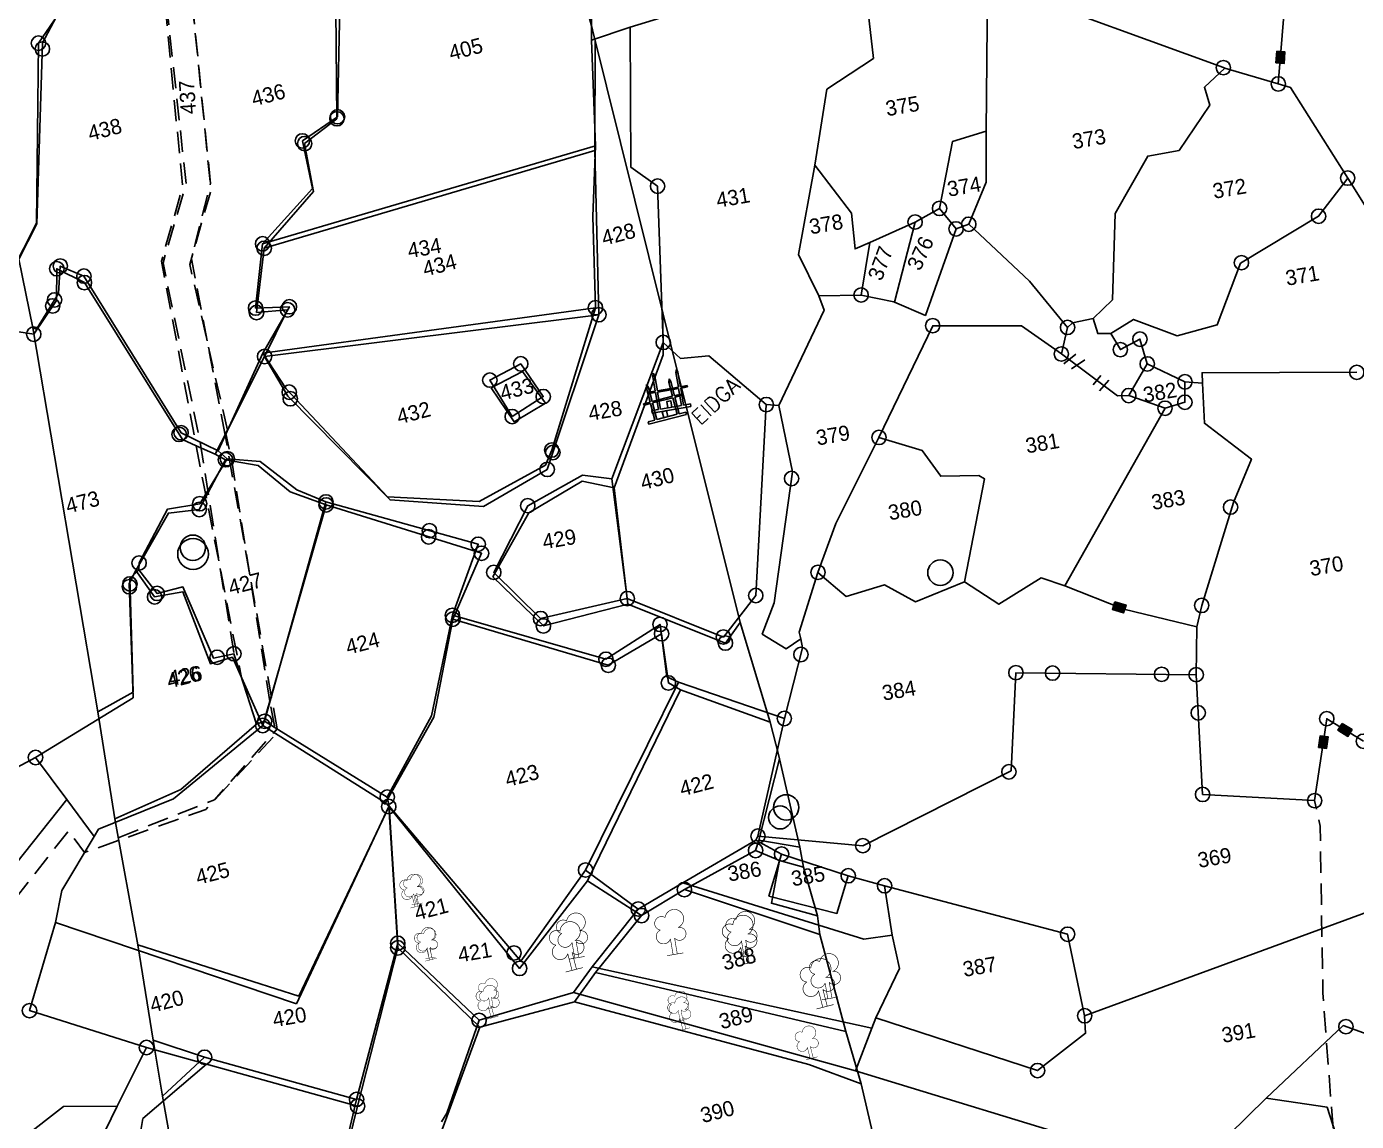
# Model space of a CAD drawing. Header units: metres. Extents: x 280794 to 285693, y 2030679 to 2033512.
# Drawn here: x 282079 to 282391, y 2032515.7 to 2032772.5 of the extents above; entities that cross this region are included whole.
import ezdxf
from ezdxf.enums import TextEntityAlignment as Align

# ---------------------------------------------------------------- set-up
doc = ezdxf.new("R2010")
doc.units = ezdxf.units.M
doc.header["$MEASUREMENT"] = 0
doc.linetypes.add('DASHED', pattern=[0.75, 0.5, -0.25])
for name, color, linetype in [('LINE_CARTTRACK', 2, 'DASHED'), ('LINE_FOOTPATH', 1, 'DASHED'), ('OFF', 1, 'Continuous'), ('OTHERS', 1, 'Continuous'), ('POLY_PARCEL', 6, 'Continuous'), ('SYM_STONE', 1, 'Continuous'), ('SYM_TREE', 1, 'Continuous'), ('SYM_WELL', 1, 'Continuous'), ('SYM_WORSHIP', 1, 'Continuous'), ('TEXT_MAPIN', 7, 'Continuous'), ('TEXT_PARCEL', 7, 'Continuous')]:
    doc.layers.add(name, color=color, linetype=linetype)
doc.styles.get("Standard").update_dxf_attribs({"font": 'simplex.shx'})
doc.styles.add('TEXT_MAP', font='')
doc.styles.get('TEXT_MAP').set_extended_font_data('Kruti Dev 050')

# ---------------------------------------------------------------- blocks, each defined once
blk = doc.blocks.new('IDGAH')
for points in [[(-1.41, 4.64), (-1.53, 4.25)], [(-1.53, 4.25), (-1.53, 2.51)], [(-1.53, 4.25), (-1.28, 4.25)], [(-1.41, 4.64), (-1.28, 4.25)], [(-1.28, 4.25), (-1.28, 2.51)], [(1.37, 4.64), (1.25, 4.25)], [(1.25, 4.25), (1.25, 2.51)], [(1.25, 4.25), (1.5, 4.25)], [(1.37, 4.64), (1.5, 4.25)], [(1.5, 4.25), (1.5, 2.51)], [(-2.36, 2.51), (-1.53, 2.51)], [(-2.36, 2.51), (-2.36, 2.34)], [(-2.36, 2.34), (-1.53, 2.34)], [(-2.32, 2.51), (-1.53, 2.51)], [(-2.32, 2.34), (-1.53, 2.34)], [(-1.53, 2.34), (-1.53, 0.29)], [(-1.28, 2.51), (1.25, 2.51)], [(-1.28, 2.34), (1.25, 2.34)], [(-1.28, 2.34), (-1.28, 0.29)], [(1.25, 2.34), (1.25, 0.29)], [(1.5, 2.51), (2.32, 2.51)], [(1.5, 2.51), (1.94, 2.51)], [(1.5, 2.34), (2.32, 2.34)], [(1.5, 2.34), (1.94, 2.34)], [(1.5, 2.34), (1.5, 0.29)], [(2.32, 2.51), (2.32, 2.34)], [(-2.32, 0.29), (-1.53, 0.29)], [(-2.32, 0.29), (-2.32, 0)], [(-2.32, 0.29), (-2.23, 0.29)], [(2.32, 0), (-2.32, 0)], [(-1.28, 0.29), (1.25, 0.29)], [(-0.4, 0.29), (-0.4, 1.04), (0.1, 1.04), (0.1, 0.29)], [(1.5, 0.29), (2.32, 0.29)], [(2.32, 0.29), (2.32, 0)]]:
    blk.add_lwpolyline(points)
blk = doc.blocks.new('PAKKAWELL')
blk.add_circle((0, 0), 1.81)
blk = doc.blocks.new('MANGOTREE')
at = {"const_width": 0.08}
for points in [[(-0.5, 5.02, 1.205607), (-1.4, 3.49, 1.50414)], [(-0.5, 5.02, -1.712327), (0.97, 3.44, -1.50414)], [(-1.4, 3.49, 1.50414), (-0.28, 2.12, 1.50414)], [(0.28, 2.13, 1.763654), (0.97, 3.44, 1.763654)]]:
    blk.add_lwpolyline(points, format="xyb", dxfattribs=at)
for points in [[(-0.28, 2.12), (-0.28, 0)], [(0.28, 2.13), (0.28, 0)], [(-1.08, 0), (1.08, 0)]]:
    blk.add_lwpolyline(points, dxfattribs=at)
blk = doc.blocks.new('STONE')
blk.add_circle((0, 0), 0.851)
blk = doc.blocks.new('STONESQUAREFILLED')
blk.add_hatch(color=256).paths.add_polyline_path([(0.7, -0.48), (0.7, 0.48), (-0.7, 0.48), (-0.7, -0.48)])
blk.add_lwpolyline([(-0.7, 0.48), (0.7, 0.48), (0.7, -0.48), (-0.7, -0.48)], close=True)

msp = doc.modelspace()

# ---------------------------------------------------------------- linework, layer by layer
at = {"layer": 'LINE_CARTTRACK', "ltscale": 10, "flags": 128}
for points in [[(282106.98, 2032822.64), (282116.44, 2032735.61), (282111.04, 2032717.09), (282119.74, 2032675.04)], [(282107.2, 2032822.46), (282115.62, 2032734.94), (282110.66, 2032717.48), (282118.8, 2032674.17)], [(282126.13, 2032677.83), (282117.3, 2032716.66), (282122.25, 2032734.12), (282113.49, 2032822.26)], [(282122.15, 2032735.71), (282113.49, 2032822.26)], [(282125.62, 2032676.67), (282117.68, 2032718), (282118.87, 2032722.86), (282122.15, 2032735.71)], [(282137.77, 2032607.75), (282125.62, 2032676.67), (282125.62, 2032676.67)], [(282136.04, 2032614.17), (282127.17, 2032670.63), (282125.71, 2032677.44)], [(282118.8, 2032674.17), (282129.43, 2032619.79)], [(282119.74, 2032675.04), (282127.65, 2032625.39)]]:
    msp.add_lwpolyline(points, dxfattribs=at)
at = {"layer": 'LINE_FOOTPATH', "ltscale": 10, "flags": 128}
for points in [[(282029.96, 2032508.93), (282088.85, 2032583.86), (282092.63, 2032578.77), (282121.03, 2032588.87), (282137.56, 2032606.61), (282136.04, 2032614.17)], [(282100.53, 2032582.26), (282123.08, 2032591.11), (282137.77, 2032607.75)], [(282387, 2032461.65), (282386.41, 2032502.26), (282383.13, 2032545.8), (282382.51, 2032584.99), (282381.2, 2032590.95)]]:
    msp.add_lwpolyline(points, dxfattribs=at)
at = {"layer": 'OFF'}
for points in [[(282228.26, 2032705.34), (282211.78, 2032771.69), (282205.3, 2032796.66)], [(282077.17, 2032717.93), (282080.49, 2032701.83)], [(282246.42, 2032632.7), (282228.26, 2032705.34)], [(282080.49, 2032701.83), (282095.69, 2032611.78)], [(282337.59, 2032685.95), (282334.97, 2032685.86), (282321.78, 2032695.7)], [(282253.42, 2032609.34), (282246.42, 2032632.7)], [(282095.69, 2032611.78), (282099.72, 2032586.71)], [(282255.62, 2032600.77), (282255.46, 2032601.48), (282253.42, 2032609.34)], [(282260.39, 2032580.07), (282255.62, 2032600.77)], [(282099.72, 2032586.71), (282105.08, 2032557.13)], [(282261.31, 2032575.34), (282260.39, 2032580.07)], [(282264.54, 2032563.94), (282261.31, 2032575.34)], [(282265.1, 2032559.54), (282264.54, 2032563.94)], [(282271.23, 2032536.83), (282265.1, 2032559.54)], [(282105.08, 2032557.13), (282108.74, 2032534.8)], [(282274.8, 2032524.56), (282271.23, 2032536.83)], [(282108.74, 2032534.8), (282110.9, 2032521.64)], [(282282.76, 2032490.27), (282274.8, 2032524.56)], [(282110.9, 2032521.64), (282118.48, 2032479.12)]]:
    msp.add_lwpolyline(points, dxfattribs=at)
at = {"layer": 'OTHERS'}
for points in [[(282322.33, 2032693.36), (282325.16, 2032695.64)], [(282324.19, 2032692.25), (282327.3, 2032694.34)], [(282329.26, 2032688.46), (282331.04, 2032690.68)], [(282330.7, 2032687.04), (282332.9, 2032689.56)]]:
    msp.add_lwpolyline(points, dxfattribs=at)
at = {"layer": 'POLY_PARCEL'}
for points in [[(282379.45, 2032851.3), (282380.17, 2032849.85), (282372.67, 2032759.04)], [(282096.26, 2032823.27), (282086.54, 2032775.84), (282082.77, 2032768.65), (282081.44, 2032726.25), (282077.17, 2032717.93)], [(282211.52, 2032769.27), (282211.57, 2032792.41), (282192.06, 2032805.8), (282189.12, 2032816.38), (282176.41, 2032825.36), (282138.48, 2032820.92)], [(282068.95, 2032702.18), (282081.34, 2032726.36), (282081.8, 2032768.6), (282086.43, 2032775.34), (282095.04, 2032822.84)], [(282134.37, 2032721.54), (282146.1, 2032734.48), (282143.72, 2032745.69), (282151.96, 2032751.33), (282152.51, 2032777.15), (282139.17, 2032779.23), (282138.48, 2032820.92)], [(282134.76, 2032720.49), (282146.32, 2032733.84), (282144.25, 2032745.05), (282151.81, 2032750.87), (282151.55, 2032776.48), (282139.18, 2032779.48), (282137.71, 2032821.49)], [(282275.99, 2032780.04), (282237.82, 2032777.61), (282220.62, 2032772.38)], [(282275.99, 2032780.04), (282277.73, 2032765.03), (282266.78, 2032757.8), (282263.94, 2032739.96)], [(282304.14, 2032747.97), (282304.45, 2032781.31)], [(282360.11, 2032762.77), (282359.78, 2032762.86), (282307.68, 2032781.87), (282304.45, 2032781.31)], [(282220.62, 2032772.38), (282211.52, 2032769.27)], [(282228.37, 2032698.41), (282227.04, 2032735.06), (282220.78, 2032739.48), (282220.62, 2032772.38)], [(282211.52, 2032769.27), (282212.5, 2032744.56)], [(282212.31, 2032743.42), (282212.42, 2032769.12)], [(282329.23, 2032703.99), (282333.81, 2032708.41), (282334.4, 2032728.63), (282342.05, 2032742.12), (282349.41, 2032743.39), (282356.63, 2032754.04), (282355.35, 2032758.25), (282360.11, 2032762.77)], [(282372.67, 2032759.04), (282360.11, 2032762.77)], [(282388.95, 2032736.95), (282375.54, 2032758.18), (282372.67, 2032759.04)], [(282287.46, 2032726.65), (282293.19, 2032729.85), (282296.23, 2032745.51), (282304.14, 2032747.97)], [(282300.05, 2032726.14), (282304.14, 2032735.98), (282304.14, 2032747.97)], [(282134.37, 2032721.54), (282212.5, 2032744.56)], [(282134.76, 2032720.49), (282212.31, 2032743.42), (282213.26, 2032704.9)], [(282212.5, 2032744.56), (282211.89, 2032727.93), (282212.47, 2032706.55)], [(282263.94, 2032739.96), (282260.09, 2032719.03), (282264.85, 2032709.37)], [(282263.94, 2032739.96), (282272.52, 2032728.7), (282273.4, 2032720.36), (282276.88, 2032721.85)], [(282333.41, 2032700.52), (282338.7, 2032703.82), (282348.92, 2032699.96), (282358.29, 2032702.53), (282363.81, 2032716.98), (282382.12, 2032728.01), (282388.95, 2032736.95)], [(282388.95, 2032736.95), (282393.46, 2032729.84)], [(282293.19, 2032729.85), (282297.07, 2032725.05)], [(282276.88, 2032721.85), (282287.46, 2032726.65)], [(282282.59, 2032707.87), (282287.46, 2032726.65)], [(282282.59, 2032707.87), (282289.9, 2032704.73), (282297.07, 2032725.05), (282300.05, 2032726.14)], [(282300.05, 2032726.14), (282314.3, 2032712.82), (282323.22, 2032701.93)], [(282134.4, 2032695.88), (282140.68, 2032706.78), (282132.73, 2032706.47), (282134.37, 2032721.54)], [(282132.95, 2032705.4), (282134.76, 2032720.49)], [(282274.8, 2032709.53), (282276.88, 2032721.85)], [(282068.95, 2032702.18), (282080.68, 2032700.35), (282086.01, 2032708.28), (282086.1, 2032715.69), (282092.58, 2032712.44), (282115.57, 2032675.61), (282118.8, 2032674.17)], [(282080.49, 2032701.83), (282081.32, 2032701.49), (282086.52, 2032709.92), (282086.92, 2032716.33), (282092.46, 2032713.96), (282115.26, 2032677.22), (282123.99, 2032672.98)], [(282255.5, 2032683.65), (282266.12, 2032705.98), (282264.85, 2032709.37)], [(282264.85, 2032709.37), (282274.8, 2032709.53)], [(282274.8, 2032709.53), (282282.47, 2032707.93), (282282.59, 2032707.87)], [(282134.85, 2032695.12), (282140.24, 2032706.07), (282132.95, 2032705.4)], [(282134.4, 2032695.88), (282212.47, 2032706.55)], [(282212.47, 2032706.55), (282202.21, 2032673.16), (282200.75, 2032669.64), (282185.18, 2032661.12), (282163.66, 2032662.23), (282139.88, 2032687.54), (282134.4, 2032695.88)], [(282213.26, 2032704.9), (282201.15, 2032668.63), (282186.23, 2032659.9), (282164.3, 2032661.49), (282140.29, 2032685.79), (282134.85, 2032695.12)], [(282134.85, 2032695.12), (282213.26, 2032704.9)], [(282216.84, 2032664.32), (282228.39, 2032695.48), (282228.26, 2032705.34)], [(282321.78, 2032695.7), (282312.39, 2032702.33), (282291.59, 2032702.34), (282278.99, 2032676.13)], [(282323.22, 2032701.93), (282321.78, 2032695.7)], [(282323.22, 2032701.93), (282324.37, 2032703.03), (282329.23, 2032703.99)], [(282329.23, 2032703.99), (282330.31, 2032700.47), (282333.41, 2032700.52)], [(282216.32, 2032666.43), (282228.37, 2032698.41)], [(282228.37, 2032698.41), (282232.46, 2032694.64), (282239.06, 2032695.26), (282252.55, 2032683.83)], [(282333.41, 2032700.52), (282335.61, 2032696.72), (282340.21, 2032699.18), (282341.93, 2032693.38)], [(282123.99, 2032672.98), (282134.4, 2032695.88)], [(282126.13, 2032677.83), (282134.85, 2032695.12)], [(282337.59, 2032685.95), (282341.93, 2032693.38)], [(282341.93, 2032693.38), (282350.78, 2032689.17)], [(282188.03, 2032687.77), (282195.37, 2032691.59), (282200.77, 2032684.14), (282193.39, 2032679.8), (282188.03, 2032687.77)], [(282350.78, 2032689.17), (282350.76, 2032684.39), (282346.1, 2032682.99)], [(282350.78, 2032689.17), (282354.89, 2032688.82)], [(282353.56, 2032631.73), (282354.7, 2032636.73), (282362.16, 2032660.89), (282366.38, 2032671.07), (282355.32, 2032679.45), (282354.89, 2032688.82)], [(282354.89, 2032688.82), (282354.78, 2032691.3), (282391.09, 2032691.4)], [(282346.1, 2032682.99), (282337.59, 2032685.95)], [(282252.55, 2032683.83), (282250.09, 2032639.06), (282242.48, 2032629.32), (282219.94, 2032638.34)], [(282260.63, 2032628.88), (282257.18, 2032626.56), (282251.62, 2032630), (282254.37, 2032637.34), (282258.7, 2032668.04), (282255.5, 2032683.65)], [(282255.5, 2032683.65), (282252.55, 2032683.83)], [(282322.62, 2032641.35), (282346.1, 2032682.99)], [(282123.28, 2032672.17), (282126.13, 2032677.83)], [(282118.8, 2032674.17), (282123.28, 2032672.17)], [(282264.68, 2032644.49), (282268.84, 2032655.98), (282278.99, 2032676.13)], [(282278.99, 2032676.13), (282289.13, 2032673.06), (282293.49, 2032667.02), (282302.42, 2032667.22), (282303.71, 2032666.45), (282299.07, 2032642.27)], [(282104.67, 2032644.89), (282112.27, 2032658.39), (282119.52, 2032659.23), (282125.69, 2032670.89)], [(282105.35, 2032645.11), (282105.41, 2032646.69), (282112.04, 2032659.27), (282119.62, 2032660.58), (282126.1, 2032671.14)], [(282125.69, 2032670.89), (282123.28, 2032672.17)], [(282123.99, 2032672.98), (282126.1, 2032671.14)], [(282125.69, 2032670.89), (282133.32, 2032669.57), (282140.83, 2032663.37), (282149.3, 2032660.31)], [(282126.1, 2032671.14), (282133.84, 2032670.48), (282142.45, 2032663.84), (282149.24, 2032661.02)], [(282219.94, 2032638.34), (282199.6, 2032633.64), (282188.62, 2032644.48), (282196.59, 2032660.12), (282209.46, 2032667.31), (282216.32, 2032666.43)], [(282220.09, 2032637.06), (282200.26, 2032631.92), (282188.42, 2032643.42), (282196.84, 2032658.44), (282209.33, 2032665.84), (282216.84, 2032664.32)], [(282216.32, 2032666.43), (282219.94, 2032638.34)], [(282216.84, 2032664.32), (282220.09, 2032637.06)], [(282134.86, 2032609.55), (282149.24, 2032661.02)], [(282149.24, 2032661.02), (282184.96, 2032651.08), (282178.91, 2032634.41)], [(282149.3, 2032660.31), (282134.43, 2032608.58)], [(282179.01, 2032633.52), (282185.74, 2032648.96), (282149.3, 2032660.31)], [(282081.11, 2032601.07), (282104.01, 2032615.06), (282103.1, 2032641.85), (282104.67, 2032644.89)], [(282095.69, 2032611.78), (282103.99, 2032616.35), (282103.21, 2032643.08), (282105.35, 2032645.11)], [(282134.43, 2032608.58), (282127.3, 2032624.57), (282122.13, 2032623.06), (282115.67, 2032639.94), (282109.04, 2032638.74), (282104.67, 2032644.89)], [(282105.35, 2032645.11), (282109.63, 2032639.54), (282115.67, 2032641.08), (282122.85, 2032624.4), (282127.65, 2032625.39), (282132.98, 2032608.9)], [(282260.63, 2032628.88), (282260.29, 2032630.47), (282264.68, 2032644.49)], [(282264.68, 2032644.49), (282271.26, 2032638.85), (282280.31, 2032641.55), (282287.59, 2032637.6), (282299.07, 2032642.27)], [(282299.07, 2032642.27), (282307.11, 2032637.02), (282317, 2032643.2), (282322.62, 2032641.35)], [(282322.62, 2032641.35), (282336.42, 2032635.87), (282353.56, 2032631.73)], [(282246.42, 2032632.7), (282242.95, 2032627.9), (282220.09, 2032637.06)], [(282163.24, 2032590.46), (282174.52, 2032610.55), (282179.01, 2032633.52)], [(282178.91, 2032634.41), (282174, 2032610.85), (282163.63, 2032591.78)], [(282231.97, 2032618.71), (282229.24, 2032619.95), (282227.62, 2032632.28), (282214.92, 2032624.12), (282178.91, 2032634.41)], [(282179.01, 2032633.52), (282215.49, 2032622.69), (282227.98, 2032630.09), (282229.59, 2032618.54), (282232.44, 2032616.94)], [(282353.4, 2032620.49), (282353.56, 2032631.73)], [(282256.79, 2032610.21), (282261.08, 2032626.79), (282260.63, 2032628.88)], [(282353.4, 2032620.49), (282311.12, 2032620.95), (282310.01, 2032597.97), (282275.2, 2032580.38), (282250.6, 2032582.62)], [(282353.4, 2032620.49), (282354.91, 2032592.4), (282381.2, 2032590.95), (282384.04, 2032610.17), (282392.63, 2032604.88)], [(282210.15, 2032574.67), (282231.97, 2032618.71)], [(282256.79, 2032610.21), (282231.97, 2032618.71)], [(282210.58, 2032572.14), (282232.44, 2032616.94)], [(282232.44, 2032616.94), (282232.45, 2032616.96), (282253.42, 2032609.34)], [(282094.9, 2032582.57), (282095.9, 2032584.24), (282113.48, 2032591.4), (282134.43, 2032608.58)], [(282132.98, 2032608.9), (282115.2, 2032593.57), (282099.72, 2032586.71)], [(282134.86, 2032609.55), (282132.98, 2032608.9)], [(282134.43, 2032608.58), (282163.24, 2032590.46)], [(282163.63, 2032591.78), (282134.86, 2032609.55)], [(282250.6, 2032582.62), (282256.79, 2032610.21)], [(282067.92, 2032594), (282081.11, 2032601.07)], [(282081.11, 2032601.07), (282088.44, 2032591.24)], [(282250.79, 2032581.71), (282255.62, 2032600.77)], [(282028.47, 2032515.79), (282088.44, 2032591.24)], [(282088.44, 2032591.24), (282094.9, 2032582.57)], [(282164.06, 2032589.67), (282142.89, 2032545.08), (282105.08, 2032557.13)], [(282163.97, 2032589.56), (282142.33, 2032543.28)], [(282163.97, 2032589.56), (282163.24, 2032590.46)], [(282164.06, 2032589.67), (282163.63, 2032591.78)], [(282163.97, 2032589.56), (282166.12, 2032556.43)], [(282210.58, 2032572.14), (282194.67, 2032551.61), (282163.97, 2032589.56)], [(282164.06, 2032589.67), (282194.96, 2032553.33), (282210.15, 2032574.67)], [(282166.1, 2032557.5), (282164.06, 2032589.67)], [(282085.79, 2032562.36), (282087.31, 2032569.87), (282094.9, 2032582.57)], [(282250.09, 2032581.7), (282232.99, 2032571.67)], [(282250.04, 2032579.26), (282250.79, 2032581.71)], [(282250.6, 2032582.62), (282250.09, 2032581.7)], [(282250.09, 2032581.7), (282256.13, 2032578.43)], [(282250.79, 2032581.71), (282260.39, 2032580.07)], [(282233.33, 2032570.07), (282250.04, 2032579.26)], [(282255.68, 2032576.91), (282250.04, 2032579.26)], [(282271.77, 2032573.32), (282269.13, 2032564.49), (282253.17, 2032568.55), (282256.13, 2032578.43)], [(282264.54, 2032563.94), (282253.77, 2032566.87), (282255.68, 2032576.91)], [(282255.68, 2032576.91), (282261.31, 2032575.34)], [(282256.13, 2032578.43), (282271.77, 2032573.32)], [(282222.51, 2032565.52), (282210.15, 2032574.67)], [(282223.28, 2032563.99), (282210.58, 2032572.14)], [(282232.99, 2032571.67), (282222.51, 2032565.52)], [(282282.11, 2032559.43), (282275.47, 2032558.45), (282232.99, 2032571.67)], [(282271.77, 2032573.32), (282280.3, 2032570.98)], [(282282.11, 2032559.43), (282280.3, 2032570.98)], [(282280.3, 2032570.98), (282323.24, 2032559.62), (282327.24, 2032540.49)], [(282223.28, 2032563.99), (282233.33, 2032570.07)], [(282233.33, 2032570.07), (282265.1, 2032559.54)], [(282450.72, 2032541.77), (282440.12, 2032536.09), (282400.73, 2032567.48), (282327.24, 2032540.49)], [(282211.72, 2032551.97), (282222.51, 2032565.52)], [(282085.79, 2032562.36), (282079.7, 2032541.69), (282107.14, 2032533.04)], [(282142.33, 2032543.28), (282085.79, 2032562.36)], [(282212.52, 2032550.62), (282223.28, 2032563.99)], [(282278.21, 2032540.02), (282283.79, 2032551.59), (282282.11, 2032559.43)], [(282156.42, 2032520.87), (282166.1, 2032557.5)], [(282156.67, 2032519.29), (282166.12, 2032556.43)], [(282166.1, 2032557.5), (282185.18, 2032539.43), (282177.63, 2032517.65), (282176.32, 2032515.64)], [(282166.12, 2032556.43), (282185.35, 2032537.83)], [(282273.48, 2032527.6), (282207.29, 2032545.91), (282211.72, 2032551.97)], [(282211.72, 2032551.97), (282277.31, 2032537.55)], [(282207.53, 2032543.77), (282212.52, 2032550.62)], [(282212.52, 2032550.62), (282271.23, 2032536.83)], [(282185.18, 2032539.43), (282207.29, 2032545.91)], [(282207.53, 2032543.77), (282185.35, 2032537.83)], [(282274.8, 2032524.56), (282262.54, 2032529.08), (282207.53, 2032543.77)], [(282278.21, 2032540.02), (282277.31, 2032537.55)], [(282327.24, 2032540.49), (282327.45, 2032536.38), (282316.18, 2032527.64), (282278.21, 2032540.02)], [(282185.35, 2032537.83), (282176.48, 2032513.85)], [(282277.31, 2032537.55), (282273.48, 2032527.6)], [(282419.7, 2032437.4), (282394.15, 2032485.79), (282361.01, 2032512.52), (282369.79, 2032521.15), (282387.9, 2032538.17), (282458.43, 2032512.72), (282463.7, 2032496.24), (282493.79, 2032495.16), (282518.31, 2032476.95), (282525.13, 2032457.73), (282526.34, 2032456.92)], [(282107.14, 2032533.04), (282100.3, 2032519.27)], [(282107.14, 2032533.04), (282121.22, 2032529.15)], [(282120.77, 2032530.77), (282108.74, 2032534.8)], [(282110.9, 2032521.64), (282120.77, 2032530.77)], [(282156.42, 2032520.87), (282120.77, 2032530.77)], [(282121.22, 2032529.15), (282106.26, 2032516.36), (282102.87, 2032495.77), (282094.94, 2032477.77)], [(282121.22, 2032529.15), (282156.67, 2032519.29)], [(282273.48, 2032527.6), (282332.39, 2032509.58), (282342.68, 2032502.85), (282336.29, 2032499.47), (282337.58, 2032491.96)], [(282118.48, 2032479.12), (282145.7, 2032475.12), (282156.42, 2032520.87)], [(282376.81, 2032499.77), (282384.31, 2032499.99), (282386.89, 2032510.56), (282384.1, 2032519.05), (282369.79, 2032521.15)], [(282081.72, 2032466.62), (282075.2, 2032465.69), (282062.7, 2032486.73), (282067.83, 2032503.83), (282087.68, 2032519.22), (282100.3, 2032519.27)], [(282100.3, 2032519.27), (282096.11, 2032510.8), (282097.66, 2032496.43), (282081.72, 2032466.62)], [(282096.27, 2032477.5), (282119.99, 2032477.06), (282145.4, 2032473.42), (282156.67, 2032519.29)]]:
    msp.add_lwpolyline(points, dxfattribs=at)
msp.add_lwpolyline([(282192.94, 2032681.02), (282187.69, 2032689.57), (282194.95, 2032693.39), (282200.22, 2032685.71)], close=True, dxfattribs=at)

# ---------------------------------------------------------------- block references
at = {"layer": 'SYM_STONE'}
for name, p, xscale, yscale, zscale, rotation in [('STONE', (282081.8, 2032768.6), 1.990074479471581, 1.990074479471581, 1.990074479471581, 14.54737009636987), ('STONE', (282082.72, 2032767.24), 1.978628932426981, 1.978628932426981, 1.978628932426981, 9.750858678042128), ('STONE', (282359.78, 2032762.86), 1.978628932426981, 1.978628932426981, 1.978628932426981, 9.750858678042128), ('STONESQUAREFILLED', (282373.18, 2032765.26), 1.978628932426981, 1.978628932426981, 1.978628932426981, 85.27778729654956), ('STONE', (282372.67, 2032759.04), 1.978628932426981, 1.978628932426981, 1.978628932426981, 9.750858678042128), ('STONE', (282151.81, 2032750.87), 1.990074479471581, 1.990074479471581, 1.990074479471581, 14.54737009636987), ('STONE', (282151.96, 2032751.33), 1.978628932426981, 1.978628932426981, 1.978628932426981, 9.750858678042128), ('STONE', (282143.72, 2032745.69), 1.978628932426981, 1.978628932426981, 1.978628932426981, 9.750858678042128), ('STONE', (282144.25, 2032745.05), 1.990074479471581, 1.990074479471581, 1.990074479471581, 14.54737009636987), ('STONE', (282388.95, 2032736.95), 1.978628932426981, 1.978628932426981, 1.978628932426981, 9.750858678042128), ('STONE', (282227.04, 2032735.06), 1.978628932426981, 1.978628932426981, 1.978628932426981, 9.750858678042128), ('STONE', (282293.19, 2032729.85), 1.978628932426981, 1.978628932426981, 1.978628932426981, 9.750858678042128), ('STONE', (282382.12, 2032728.01), 1.978628932426981, 1.978628932426981, 1.978628932426981, 9.750858678042128), ('STONE', (282287.46, 2032726.65), 1.978628932426981, 1.978628932426981, 1.978628932426981, 9.750858678042128), ('STONE', (282297.07, 2032725.05), 1.978628932426981, 1.978628932426981, 1.978628932426981, 9.750858678042128), ('STONE', (282300.05, 2032726.14), 1.978628932426981, 1.978628932426981, 1.978628932426981, 9.750858678042128), ('STONE', (282134.37, 2032721.54), 1.978628932426981, 1.978628932426981, 1.978628932426981, 9.750858678042128), ('STONE', (282134.76, 2032720.49), 1.990074479471581, 1.990074479471581, 1.990074479471581, 14.54737009636987), ('STONE', (282086.1, 2032715.69), 1.990074479471581, 1.990074479471581, 1.990074479471581, 14.54737009636987), ('STONE', (282086.92, 2032716.33), 1.978628932426981, 1.978628932426981, 1.978628932426981, 9.750858678042128), ('STONE', (282364.03, 2032717.11), 1.978628932426981, 1.978628932426981, 1.978628932426981, 9.750858678042128), ('STONE', (282092.46, 2032713.96), 1.978628932426981, 1.978628932426981, 1.978628932426981, 9.750858678042128), ('STONE', (282092.58, 2032712.44), 1.990074479471581, 1.990074479471581, 1.990074479471581, 14.54737009636987), ('STONE', (282274.8, 2032709.53), 1.978628932426981, 1.978628932426981, 1.978628932426981, 9.750858678042128), ('STONE', (282085.13, 2032706.98), 1.990074479471581, 1.990074479471581, 1.990074479471581, 14.54737009636987), ('STONE', (282085.58, 2032708.4), 1.978628932426981, 1.978628932426981, 1.978628932426981, 9.750858678042128), ('STONE', (282132.73, 2032706.47), 1.978628932426981, 1.978628932426981, 1.978628932426981, 9.750858678042128), ('STONE', (282140.24, 2032706.07), 1.990074479471581, 1.990074479471581, 1.990074479471581, 14.54737009636987), ('STONE', (282140.68, 2032706.78), 1.978628932426981, 1.978628932426981, 1.978628932426981, 9.750858678042128), ('STONE', (282212.47, 2032706.55), 1.978628932426981, 1.978628932426981, 1.978628932426981, 9.750858678042128), ('STONE', (282132.95, 2032705.4), 1.990074479471581, 1.990074479471581, 1.990074479471581, 14.54737009636987), ('STONE', (282213.26, 2032704.9), 1.990074479471581, 1.990074479471581, 1.990074479471581, 14.54737009636987), ('STONE', (282080.68, 2032700.35), 1.990074479471581, 1.990074479471581, 1.990074479471581, 14.54737009636987), ('STONE', (282291.59, 2032702.34), 1.978628932426981, 1.978628932426981, 1.978628932426981, 9.750858678042128), ('STONE', (282323.22, 2032701.93), 1.978628932426981, 1.978628932426981, 1.978628932426981, 9.750858678042128), ('STONE', (282228.37, 2032698.41), 1.978628932426981, 1.978628932426981, 1.978628932426981, 9.750858678042128), ('STONE', (282335.61, 2032696.72), 1.978628932426981, 1.978628932426981, 1.978628932426981, 9.750858678042128), ('STONE', (282340.21, 2032699.18), 1.978628932426981, 1.978628932426981, 1.978628932426981, 9.750858678042128), ('STONE', (282134.85, 2032695.12), 1.990074479471581, 1.990074479471581, 1.990074479471581, 14.54737009636987), ('STONE', (282194.95, 2032693.39), 1.978628932426981, 1.978628932426981, 1.978628932426981, 9.750858678042128), ('STONE', (282321.78, 2032695.7), 1.978628932426981, 1.978628932426981, 1.978628932426981, 9.750858678042128), ('STONE', (282341.93, 2032693.38), 1.978628932426981, 1.978628932426981, 1.978628932426981, 9.750858678042128), ('STONE', (282391.09, 2032691.4), 1.978628932426981, 1.978628932426981, 1.978628932426981, 9.750858678042128), ('STONE', (282187.69, 2032689.57), 1.978628932426981, 1.978628932426981, 1.978628932426981, 9.750858678042128), ('STONE', (282350.78, 2032689.17), 1.978628932426981, 1.978628932426981, 1.978628932426981, 9.750858678042128), ('STONE', (282140.62, 2032686.75), 1.978628932426981, 1.978628932426981, 1.978628932426981, 9.750858678042128), ('STONE', (282140.88, 2032685.2), 1.990074479471581, 1.990074479471581, 1.990074479471581, 14.54737009636987), ('STONE', (282200.22, 2032685.71), 1.978628932426981, 1.978628932426981, 1.978628932426981, 9.750858678042128), ('STONE', (282252.55, 2032683.83), 1.978628932426981, 1.978628932426981, 1.978628932426981, 9.750858678042128), ('STONE', (282337.59, 2032685.95), 1.978628932426981, 1.978628932426981, 1.978628932426981, 9.750858678042128), ('STONE', (282350.76, 2032684.39), 1.978628932426981, 1.978628932426981, 1.978628932426981, 9.750858678042128), ('STONE', (282192.94, 2032681.02), 1.978628932426981, 1.978628932426981, 1.978628932426981, 9.750858678042128), ('STONE', (282346.1, 2032682.99), 1.978628932426981, 1.978628932426981, 1.978628932426981, 9.750858678042128), ('STONE', (282114.8, 2032676.84), 1.990074479471581, 1.990074479471581, 1.990074479471581, 14.54737009636987), ('STONE', (282115.26, 2032677.22), 1.978628932426981, 1.978628932426981, 1.978628932426981, 9.750858678042128), ('STONE', (282278.99, 2032676.13), 1.978628932426981, 1.978628932426981, 1.978628932426981, 9.750858678042128), ('STONE', (282202.21, 2032673.16), 1.978628932426981, 1.978628932426981, 1.978628932426981, 9.750858678042128), ('STONE', (282202.48, 2032672.6), 1.990074479471581, 1.990074479471581, 1.990074479471581, 14.54737009636987), ('STONE', (282125.69, 2032670.89), 1.990074479471581, 1.990074479471581, 1.990074479471581, 14.54737009636987), ('STONE', (282126.1, 2032671.14), 1.978628932426981, 1.978628932426981, 1.978628932426981, 9.750858678042128), ('STONE', (282201.15, 2032668.63), 1.990074479471581, 1.990074479471581, 1.990074479471581, 14.54737009636987), ('STONE', (282258.48, 2032666.5), 1.978628932426981, 1.978628932426981, 1.978628932426981, 9.750858678042128), ('STONE', (282119.52, 2032659.23), 1.990074479471581, 1.990074479471581, 1.990074479471581, 14.54737009636987), ('STONE', (282119.62, 2032660.58), 1.978628932426981, 1.978628932426981, 1.978628932426981, 9.750858678042128), ('STONE', (282149.3, 2032660.31), 1.990074479471581, 1.990074479471581, 1.990074479471581, 14.54737009636987), ('STONE', (282149.24, 2032661.02), 1.978628932426981, 1.978628932426981, 1.978628932426981, 9.750858678042128), ('STONE', (282196.59, 2032660.12), 1.978628932426981, 1.978628932426981, 1.978628932426981, 9.750858678042128), ('STONE', (282361.46, 2032659.78), 1.978628932426981, 1.978628932426981, 1.978628932426981, 9.750858678042128), ('STONE', (282173.33, 2032652.82), 1.990074479471581, 1.990074479471581, 1.990074479471581, 14.54737009636987), ('STONE', (282173.52, 2032654.26), 1.978628932426981, 1.978628932426981, 1.978628932426981, 9.750858678042128), ('STONE', (282184.96, 2032651.08), 1.978628932426981, 1.978628932426981, 1.978628932426981, 9.750858678042128), ('STONE', (282105.41, 2032646.69), 1.978628932426981, 1.978628932426981, 1.978628932426981, 9.750858678042128), ('STONE', (282185.74, 2032648.96), 1.990074479471581, 1.990074479471581, 1.990074479471581, 14.54737009636987), ('STONE', (282188.62, 2032644.48), 1.978628932426981, 1.978628932426981, 1.978628932426981, 9.750858678042128), ('STONE', (282264.68, 2032644.49), 1.978628932426981, 1.978628932426981, 1.978628932426981, 9.750858678042128), ('STONE', (282103.13, 2032641.12), 1.990074479471581, 1.990074479471581, 1.990074479471581, 14.54737009636987), ('STONE', (282103.25, 2032641.78), 1.978628932426981, 1.978628932426981, 1.978628932426981, 9.750858678042128), ('STONE', (282109.04, 2032638.74), 1.990074479471581, 1.990074479471581, 1.990074479471581, 14.54737009636987), ('STONE', (282109.63, 2032639.54), 1.978628932426981, 1.978628932426981, 1.978628932426981, 9.750858678042128), ('STONE', (282219.94, 2032638.34), 1.978628932426981, 1.978628932426981, 1.978628932426981, 9.750858678042128), ('STONE', (282250.09, 2032639.06), 1.978628932426981, 1.978628932426981, 1.978628932426981, 9.750858678042128), ('STONE', (282178.91, 2032634.41), 1.978628932426981, 1.978628932426981, 1.978628932426981, 9.750858678042128), ('STONESQUAREFILLED', (282335.34, 2032636.3), 1.978628932426981, 1.978628932426981, 1.978628932426981, 343.0973016129544), ('STONE', (282354.7, 2032636.73), 1.978628932426981, 1.978628932426981, 1.978628932426981, 9.750858678042128), ('STONE', (282179.01, 2032633.52), 1.990074479471581, 1.990074479471581, 1.990074479471581, 14.54737009636987), ('STONE', (282199.6, 2032633.64), 1.978628932426981, 1.978628932426981, 1.978628932426981, 9.750858678042128), ('STONE', (282200.26, 2032631.92), 1.990074479471581, 1.990074479471581, 1.990074479471581, 14.54737009636987), ('STONE', (282227.62, 2032632.28), 1.978628932426981, 1.978628932426981, 1.978628932426981, 9.750858678042128), ('STONE', (282227.98, 2032630.09), 1.990074479471581, 1.990074479471581, 1.990074479471581, 14.54737009636987), ('STONE', (282242.48, 2032629.32), 1.978628932426981, 1.978628932426981, 1.978628932426981, 9.750858678042128), ('STONE', (282242.95, 2032627.9), 1.990074479471581, 1.990074479471581, 1.990074479471581, 14.54737009636987), ('STONE', (282123.72, 2032624.58), 1.978628932426981, 1.978628932426981, 1.978628932426981, 9.750858678042128), ('STONE', (282127.65, 2032625.39), 1.978628932426981, 1.978628932426981, 1.978628932426981, 9.750858678042128), ('STONE', (282260.68, 2032625.22), 1.978628932426981, 1.978628932426981, 1.978628932426981, 9.750858678042128), ('STONE', (282214.92, 2032624.12), 1.978628932426981, 1.978628932426981, 1.978628932426981, 9.750858678042128), ('STONE', (282215.49, 2032622.69), 1.990074479471581, 1.990074479471581, 1.990074479471581, 14.54737009636987), ('STONE', (282229.59, 2032618.54), 1.990074479471581, 1.990074479471581, 1.990074479471581, 14.54737009636987), ('STONE', (282311.12, 2032620.95), 1.978628932426981, 1.978628932426981, 1.978628932426981, 9.750858678042128), ('STONE', (282319.71, 2032620.86), 1.978628932426981, 1.978628932426981, 1.978628932426981, 9.750858678042128), ('STONE', (282345.29, 2032620.58), 1.978628932426981, 1.978628932426981, 1.978628932426981, 9.750858678042128), ('STONE', (282353.4, 2032620.49), 1.978628932426981, 1.978628932426981, 1.978628932426981, 9.750858678042128), ('STONE', (282134.86, 2032609.55), 1.978628932426981, 1.978628932426981, 1.978628932426981, 9.750858678042128), ('STONE', (282256.79, 2032610.21), 1.978628932426981, 1.978628932426981, 1.978628932426981, 9.750858678042128), ('STONE', (282353.88, 2032611.54), 1.978628932426981, 1.978628932426981, 1.978628932426981, 9.750858678042128), ('STONE', (282384.04, 2032610.17), 1.978628932426981, 1.978628932426981, 1.978628932426981, 9.750858678042128), ('STONE', (282134.43, 2032608.58), 1.990074479471581, 1.990074479471581, 1.990074479471581, 14.54737009636987), ('STONESQUAREFILLED', (282388.32, 2032607.53), 1.978628932426981, 1.978628932426981, 1.978628932426981, 328.3437423278803), ('STONESQUAREFILLED', (282383.23, 2032604.66), 1.978628932426981, 1.978628932426981, 1.978628932426981, 81.61079265230687), ('STONE', (282392.63, 2032604.88), 1.978628932426981, 1.978628932426981, 1.978628932426981, 9.750858678042128), ('STONE', (282081.11, 2032601.07), 1.990074479471581, 1.990074479471581, 1.990074479471581, 14.54737009636987), ('STONE', (282309.47, 2032597.7), 1.978628932426981, 1.978628932426981, 1.978628932426981, 9.750858678042128), ('STONE', (282163.63, 2032591.78), 1.978628932426981, 1.978628932426981, 1.978628932426981, 9.750858678042128), ('STONE', (282354.91, 2032592.4), 1.978628932426981, 1.978628932426981, 1.978628932426981, 9.750858678042128), ('STONE', (282381.2, 2032590.95), 1.978628932426981, 1.978628932426981, 1.978628932426981, 9.750858678042128), ('STONE', (282163.97, 2032589.56), 1.990074479471581, 1.990074479471581, 1.990074479471581, 14.54737009636987), ('STONE', (282250.6, 2032582.62), 1.978628932426981, 1.978628932426981, 1.978628932426981, 9.750858678042128), ('STONE', (282250.04, 2032579.26), 1.990074479471581, 1.990074479471581, 1.990074479471581, 14.54737009636987), ('STONE', (282256.13, 2032578.43), 1.978628932426981, 1.978628932426981, 1.978628932426981, 9.750858678042128), ('STONE', (282275.2, 2032580.38), 1.978628932426981, 1.978628932426981, 1.978628932426981, 9.750858678042128), ('STONE', (282210.15, 2032574.67), 1.978628932426981, 1.978628932426981, 1.978628932426981, 9.750858678042128), ('STONE', (282271.77, 2032573.32), 1.978628932426981, 1.978628932426981, 1.978628932426981, 9.750858678042128), ('STONE', (282233.33, 2032570.07), 1.990074479471581, 1.990074479471581, 1.990074479471581, 14.54737009636987), ('STONE', (282280.3, 2032570.98), 1.978628932426981, 1.978628932426981, 1.978628932426981, 9.750858678042128), ('STONE', (282222.51, 2032565.52), 1.978628932426981, 1.978628932426981, 1.978628932426981, 9.750858678042128), ('STONE', (282223.28, 2032563.99), 1.990074479471581, 1.990074479471581, 1.990074479471581, 14.54737009636987), ('STONE', (282323.24, 2032559.62), 1.978628932426981, 1.978628932426981, 1.978628932426981, 9.750858678042128), ('STONE', (282166.12, 2032556.43), 1.990074479471581, 1.990074479471581, 1.990074479471581, 14.54737009636987), ('STONE', (282166.1, 2032557.5), 1.978628932426981, 1.978628932426981, 1.978628932426981, 9.750858678042128), ('STONE', (282193.36, 2032555.22), 1.978628932426981, 1.978628932426981, 1.978628932426981, 9.750858678042128), ('STONE', (282194.67, 2032551.61), 1.990074479471581, 1.990074479471581, 1.990074479471581, 14.54737009636987), ('STONE', (282079.7, 2032541.69), 1.990074479471581, 1.990074479471581, 1.990074479471581, 14.54737009636987), ('STONE', (282327.24, 2032540.49), 1.978628932426981, 1.978628932426981, 1.978628932426981, 9.750858678042128), ('STONE', (282185.18, 2032539.43), 1.978628932426981, 1.978628932426981, 1.978628932426981, 9.750858678042128), ('STONE', (282388.53, 2032537.94), 1.978628932426981, 1.978628932426981, 1.978628932426981, 9.750858678042128), ('STONE', (282107.14, 2032533.04), 1.990074479471581, 1.990074479471581, 1.990074479471581, 14.54737009636987), ('STONE', (282120.77, 2032530.77), 1.978628932426981, 1.978628932426981, 1.978628932426981, 9.750858678042128), ('STONE', (282316.18, 2032527.64), 1.978628932426981, 1.978628932426981, 1.978628932426981, 9.750858678042128), ('STONE', (282156.42, 2032520.87), 1.978628932426981, 1.978628932426981, 1.978628932426981, 9.750858678042128), ('STONE', (282156.67, 2032519.29), 1.990074479471581, 1.990074479471581, 1.990074479471581, 14.54737009636987)]:
    msp.add_blockref(name, p, dxfattribs=dict(at, xscale=xscale, yscale=yscale, zscale=zscale, rotation=rotation))
at = {"layer": 'SYM_TREE'}
for p, xscale, yscale, zscale, rotation in [((282170.49, 2032566.12), 1.286160467770635, 1.286160467770635, 1.286160467770635, 14.54737009636987), ((282170.6, 2032566.73), 1.162462545655336, 1.162462545655336, 1.162462545655336, 9.750858678042128), ((282208.1, 2032554.09), 1.772662280888277, 1.772662280888277, 1.772662280888277, 9.750858678042128), ((282231.18, 2032554.91), 1.772662280888277, 1.772662280888277, 1.772662280888277, 9.750858678042128), ((282248.06, 2032552.78), 1.914381712521635, 1.914381712521635, 1.914381712521635, 14.54737009636987), ((282247.85, 2032554.45), 1.772662280888277, 1.772662280888277, 1.772662280888277, 9.750858678042128), ((282173.9, 2032553.65), 1.286160467770635, 1.286160467770635, 1.286160467770635, 14.54737009636987), ((282173.76, 2032554.06), 1.162462545655336, 1.162462545655336, 1.162462545655336, 9.750858678042128), ((282207.5, 2032551.27), 1.914381712521635, 1.914381712521635, 1.914381712521635, 14.54737009636987), ((282267.47, 2032544.56), 1.772662280888277, 1.772662280888277, 1.772662280888277, 9.750858678042128), ((282266.33, 2032542.6), 1.914381712521635, 1.914381712521635, 1.914381712521635, 14.54737009636987), ((282188.16, 2032542.34), 1.162462545655336, 1.162462545655336, 1.162462545655336, 9.750858678042128), ((282188.37, 2032540.05), 1.286160467770635, 1.286160467770635, 1.286160467770635, 14.54737009636987), ((282233.33, 2032537.33), 1.286160467770635, 1.286160467770635, 1.286160467770635, 14.54737009636987), ((282232.64, 2032539.39), 1.162462545655336, 1.162462545655336, 1.162462545655336, 9.750858678042128), ((282263.22, 2032530.51), 1.286160467770635, 1.286160467770635, 1.286160467770635, 14.54737009636987)]:
    msp.add_blockref('MANGOTREE', p, dxfattribs=dict(at, xscale=xscale, yscale=yscale, zscale=zscale, rotation=rotation))
at = {"layer": 'SYM_WELL'}
for p, xscale, yscale, zscale, rotation in [((282118.06, 2032648.79), 1.990074479471581, 1.990074479471581, 1.990074479471581, 14.54737009636987), ((282118.02, 2032650.27), 1.643816344443653, 1.643816344443653, 1.643816344443653, 9.750858678042128), ((282293.39, 2032644.41), 1.643816344443653, 1.643816344443653, 1.643816344443653, 9.750858678042128), ((282257.23, 2032589.37), 1.643816344443653, 1.643816344443653, 1.643816344443653, 9.750858678042128), ((282255.8, 2032587), 1.489730514231171, 1.489730514231171, 1.489730514231171, 14.54737009636987)]:
    msp.add_blockref('PAKKAWELL', p, dxfattribs=dict(at, xscale=xscale, yscale=yscale, zscale=zscale, rotation=rotation))
at = {"layer": 'SYM_WORSHIP'}
for p, xscale, yscale, zscale, rotation in [((282230.33, 2032682.63), 1.978628932426981, 1.978628932426981, 1.978628932426981, 9.750858678042128), ((282229.43, 2032680.39), 1.964303455553528, 1.964303455553528, 1.964303455553528, 14.54737009636987)]:
    msp.add_blockref('IDGAH', p, dxfattribs=dict(at, xscale=xscale, yscale=yscale, zscale=zscale, rotation=rotation))

# ---------------------------------------------------------------- texts
at = {"layer": 'TEXT_MAPIN'}
msp.add_text('EIDGA', height=3.562, rotation=43.4255, dxfattribs=at).set_placement((282241.89, 2032683.35), align=Align.CENTER)
at = {"layer": 'TEXT_PARCEL', "style": 'TEXT_MAP'}
for s, height, rotation, p in [('405', 3.582, 14.5474, (282182.49, 2032765.5)), ('437', 3.582, 93.6556, (282118.54, 2032756.03)), ('436', 3.582, 14.5474, (282136.17, 2032754.75)), ('375', 3.562, 9.7509, (282284.78, 2032752.12)), ('438', 3.582, 14.5474, (282097.8, 2032746.63)), ('373', 3.562, 9.7509, (282328.54, 2032744.41)), ('374', 3.562, 9.7509, (282299.25, 2032733.24)), ('372', 3.562, 9.7509, (282361.52, 2032732.76)), ('431', 3.562, 9.7509, (282245.05, 2032730.65)), ('428', 3.582, 14.5474, (282218.31, 2032722.08)), ('378', 3.562, 9.7509, (282266.88, 2032724.42)), ('376', 3.562, 65.2268, (282290.31, 2032718.59)), ('434', 3.562, 9.7509, (282172.64, 2032718.83)), ('377', 3.562, 69.4799, (282280.99, 2032716.35)), ('434', 3.582, 14.5474, (282176.34, 2032714.82)), ('371', 3.562, 9.7509, (282378.61, 2032712.36)), ('433', 3.582, 14.5474, (282194.47, 2032685.75)), ('382', 3.562, 9.7509, (282345.19, 2032684.97)), ('432', 3.582, 14.5474, (282170.27, 2032680.19)), ('428', 3.562, 9.7509, (282215.05, 2032680.68)), ('379', 3.562, 9.7509, (282268.48, 2032674.9)), ('381', 3.562, 9.7509, (282317.62, 2032673.04)), ('430', 3.582, 14.5474, (282227.42, 2032664.75)), ('383', 3.562, 9.7509, (282347.15, 2032659.77)), ('473', 3.582, 14.5474, (282092.58, 2032659.25)), ('380', 3.562, 9.7509, (282285.4, 2032657.35)), ('429', 3.562, 9.7509, (282204.28, 2032650.54)), ('370', 3.562, 9.7509, (282384.25, 2032644.25)), ('427', 3.582, 14.5474, (282130.75, 2032640.12)), ('424', 3.582, 14.5474, (282158.28, 2032626.14)), ('426', 3.582, 14.5474, (282116.29, 2032618.2)), ('426', 3.562, 9.7509, (282116.57, 2032618.5)), ('384', 3.562, 9.7509, (282283.95, 2032615.05)), ('423', 3.582, 14.5474, (282195.67, 2032595.12)), ('422', 3.582, 14.5474, (282236.62, 2032592.91)), ('369', 3.562, 9.7509, (282357.99, 2032575.83)), ('425', 3.582, 14.5474, (282123.09, 2032572.17)), ('386', 3.562, 9.7509, (282247.72, 2032572.63)), ('385', 3.562, 9.7509, (282262.64, 2032571.51)), ('421', 3.582, 14.5474, (282174.39, 2032563.81)), ('421', 3.562, 9.7509, (282184.46, 2032553.66)), ('388', 3.582, 14.5474, (282246.58, 2032552.1)), ('387', 3.562, 9.7509, (282302.89, 2032550.27)), ('420', 3.582, 14.5474, (282112.34, 2032542.19)), ('420', 3.562, 9.7509, (282140.99, 2032538.47)), ('389', 3.582, 14.5474, (282245.89, 2032538.3)), ('391', 3.562, 9.7509, (282363.62, 2032534.79)), ('390', 3.582, 14.5474, (282241.51, 2032516.3))]:
    msp.add_text(s, height=height, rotation=rotation, dxfattribs=at).set_placement(p, align=Align.CENTER)

doc.saveas('drawing.dxf')
